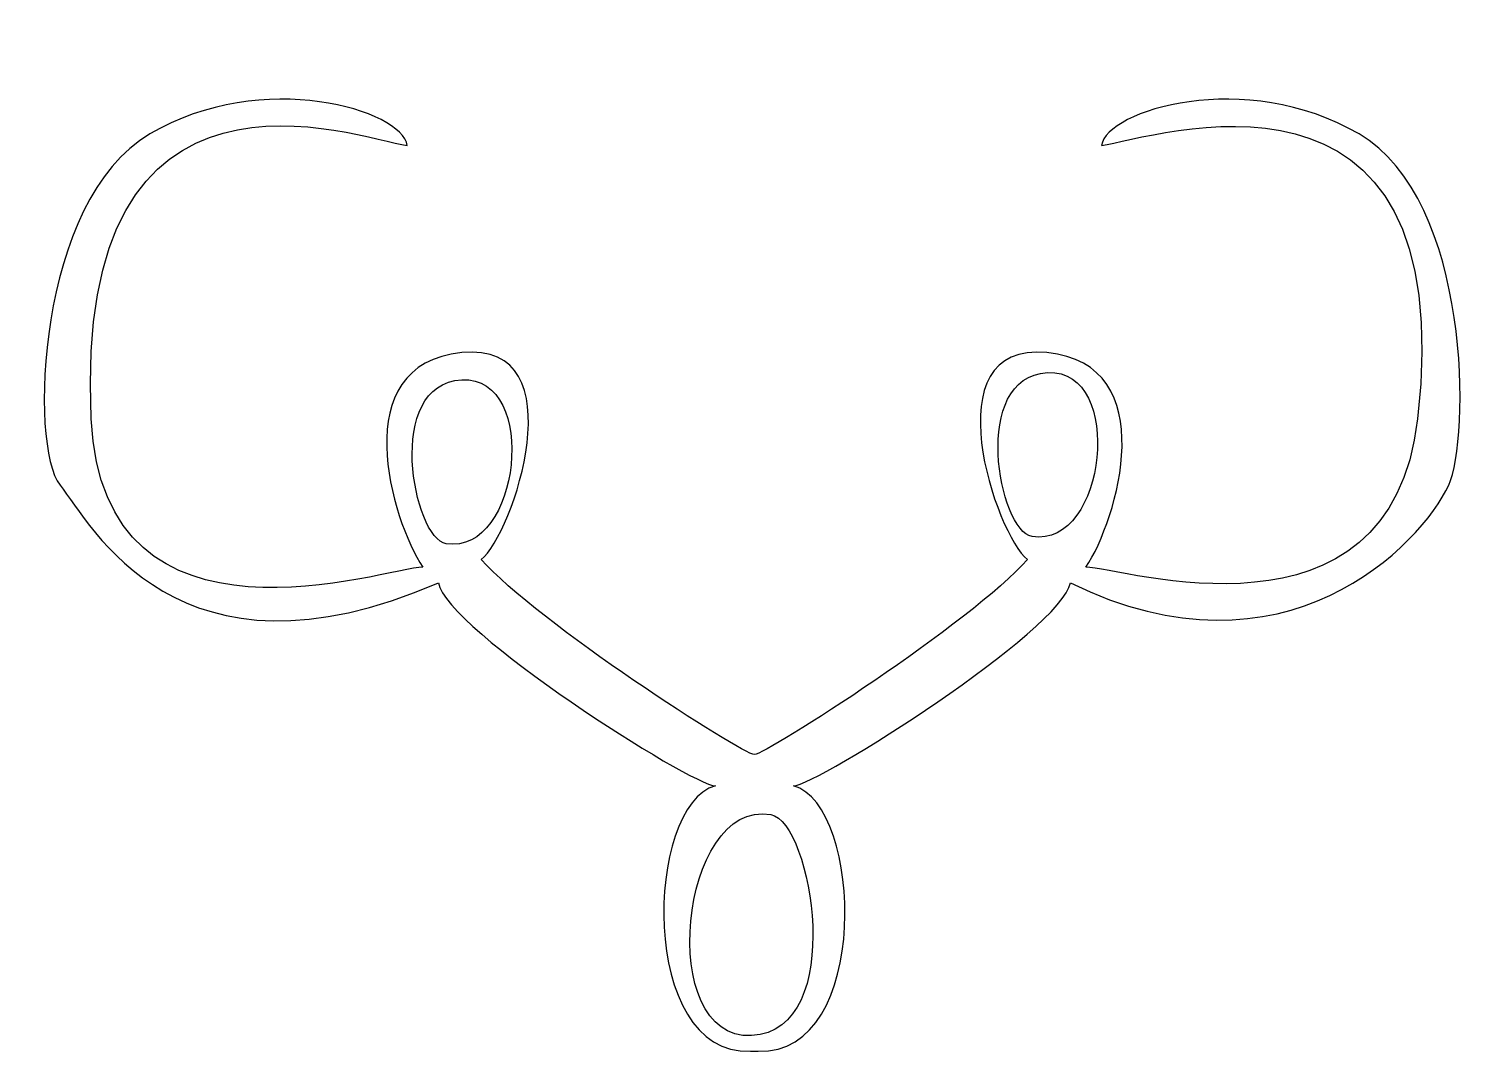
# Model space of a CAD drawing. Header units: centimetres. Extents: x -8 to 7.9, y -5.3 to 6.
import ezdxf

# ---------------------------------------------------------------- set-up
doc = ezdxf.new("R2010")
doc.units = ezdxf.units.CM
doc.header["$MEASUREMENT"] = 0
doc.layers.add('Camada 1', color=7, linetype='Continuous')

msp = doc.modelspace()

# ---------------------------------------------------------------- linework, layer by layer
at = {"layer": 'Camada 1'}
for points, knots in [([(-0.01856, -5.2421), (-1.26525, -5.28451), (-1.17923, -2.53367), (-0.40565, -2.31861), (-0.40565, -2.31861), (-0.66372, -2.31861), (-3.37155, -0.5994), (-3.45757, -0.0833), (-3.45757, -0.0833), (-6.33805, -1.32997), (-7.28367, 0.56127), (-7.62713, 0.99138), (-7.62713, 0.99138), (-7.97059, 1.42151), (-7.88521, 4.12931), (-6.63851, 4.85988), (-6.63851, 4.85988), (-5.39182, 5.59106), (-3.84467, 5.11793), (-3.80165, 4.73145), (-3.80165, 4.73145), (-4.36016, 4.81747), (-7.48499, 6.0168), (-7.28367, 1.72192), (-7.28367, 1.72192), (-7.15463, -1.02954), (-4.0167, 0.08875), (-3.62962, 0.08875), (-3.62962, 0.08875), (-3.97371, 0.60424), (-4.48859, 2.32408), (-3.19951, 2.45248), (-3.19951, 2.45248), (-1.91043, 2.58213), (-2.64164, 0.43223), (-2.98509, 0.17476), (-2.98509, 0.17476), (-2.38295, -0.51342), (-0.1046, -1.97453), (0.02444, -1.97453), (0.02444, -1.97453), (0.15348, -1.97453), (2.43183, -0.51339), (3.03397, 0.17476), (3.03397, 0.17476), (2.69054, 0.4322), (1.95931, 2.58212), (3.24839, 2.45248), (3.24839, 2.45248), (4.53752, 2.32408), (4.02261, 0.60426), (3.67855, 0.08875), (3.67855, 0.08875), (4.06561, 0.08875), (7.0309, -0.89987), (7.33258, 1.72192), (7.33258, 1.72192), (7.82377, 5.99312), (4.40908, 4.81749), (3.85057, 4.73148), (3.85057, 4.73148), (3.89356, 5.11796), (5.44072, 5.59108), (6.68741, 4.85991), (6.68741, 4.85991), (7.9341, 4.12934), (7.9092, 1.4901), (7.67603, 0.99141), (7.67603, 0.99141), (7.37496, 0.34688), (5.8702, -1.2439), (3.50646, -0.08325), (3.50646, -0.08325), (3.42047, -0.59937), (0.71265, -2.31856), (0.45457, -2.31856), (0.45457, -2.31856), (1.22816, -2.53361), (1.31415, -5.28446), (0.06746, -5.24205), (0.06746, -5.24205), (0.06746, -5.24205), (-0.01856, -5.24204), (-0.01856, -5.24204), (-0.01856, -5.24204), (-0.01856, -5.24204), (-0.01856, -5.2421), (-0.01856, -5.2421)], [0, 0, 0, 0, 0.04347826, 0.04347826, 0.04347826, 0.04347826, 0.08695652, 0.08695652, 0.08695652, 0.08695652, 0.13043478, 0.13043478, 0.13043478, 0.13043478, 0.17391304, 0.17391304, 0.17391304, 0.17391304, 0.2173913, 0.2173913, 0.2173913, 0.2173913, 0.26086957, 0.26086957, 0.26086957, 0.26086957, 0.30434783, 0.30434783, 0.30434783, 0.30434783, 0.34782609, 0.34782609, 0.34782609, 0.34782609, 0.39130435, 0.39130435, 0.39130435, 0.39130435, 0.43478261, 0.43478261, 0.43478261, 0.43478261, 0.47826087, 0.47826087, 0.47826087, 0.47826087, 0.52173913, 0.52173913, 0.52173913, 0.52173913, 0.56521739, 0.56521739, 0.56521739, 0.56521739, 0.60869565, 0.60869565, 0.60869565, 0.60869565, 0.65217391, 0.65217391, 0.65217391, 0.65217391, 0.69565217, 0.69565217, 0.69565217, 0.69565217, 0.73913043, 0.73913043, 0.73913043, 0.73913043, 0.7826087, 0.7826087, 0.7826087, 0.7826087, 0.82608696, 0.82608696, 0.82608696, 0.82608696, 0.86956522, 0.86956522, 0.86956522, 0.86956522, 0.91304348, 0.91304348, 0.91304348, 0.91304348, 1, 1, 1, 1]), ([(3.2565, 2.23185), (2.39692, 2.18822), (2.71916, 0.48396), (3.08447, 0.42662), (3.08447, 0.42662), (3.90106, 0.29762), (4.11608, 2.27424), (3.2565, 2.23185)], [0, 0, 0, 0, 0.33333333, 0.33333333, 0.33333333, 0.33333333, 1, 1, 1, 1]), ([(-3.19949, 2.15205), (-4.05909, 2.10842), (-3.73683, 0.40416), (-3.37152, 0.34682), (-3.37152, 0.34682), (-2.55496, 0.21782), (-2.33991, 2.19444), (-3.19949, 2.15205)], [0, 0, 0, 0, 0.33333333, 0.33333333, 0.33333333, 0.33333333, 1, 1, 1, 1]), ([(-0.00607, -5.07006), (1.05552, -5.01145), (0.65716, -2.71133), (0.20586, -2.63401), (0.20586, -2.63401), (-0.80273, -2.45947), (-1.06763, -5.1274), (-0.00607, -5.07006)], [0, 0, 0, 0, 0.33333333, 0.33333333, 0.33333333, 0.33333333, 1, 1, 1, 1])]:
    msp.add_open_spline(points, degree=3, knots=knots, dxfattribs=at)

doc.saveas('drawing.dxf')
